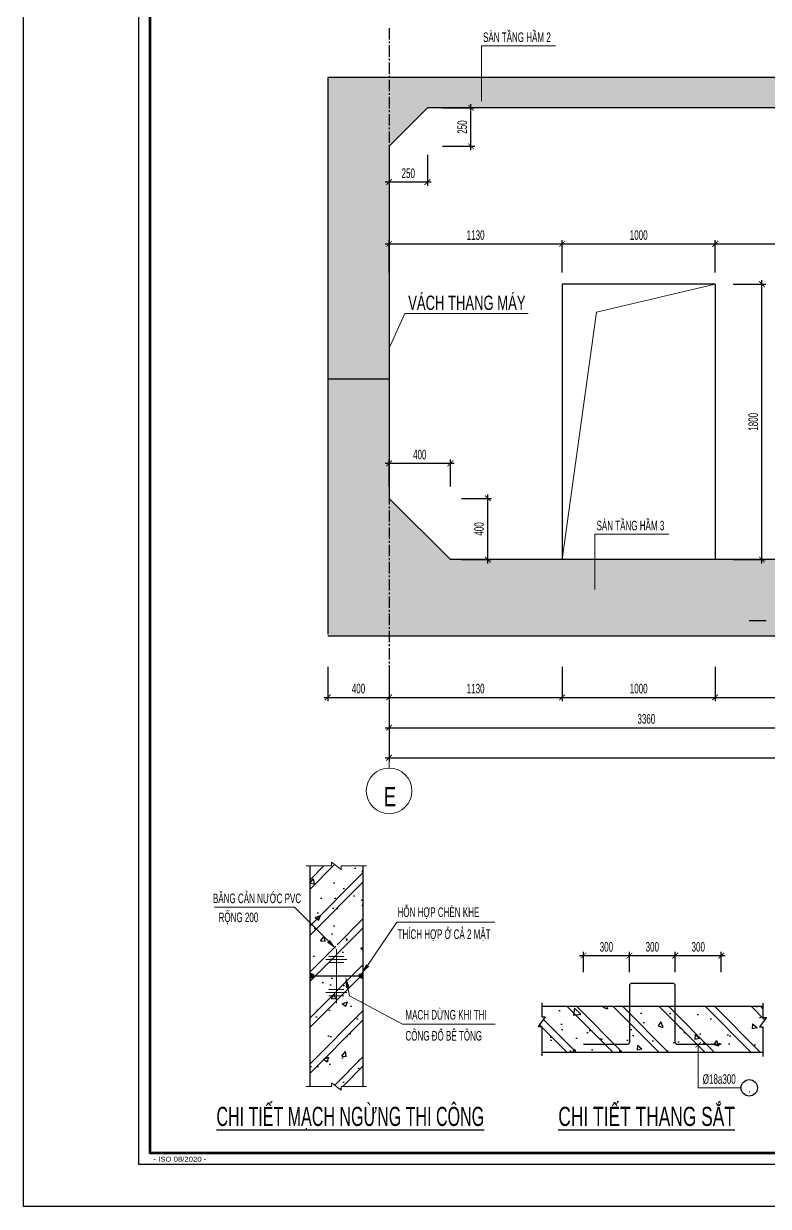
# Model space of a CAD drawing. Header units: millimetres. Extents: x 49116 to 95141, y 45601 to 60451.
# Drawn here: x 49116 to 53980, y 45601 to 53326 of the extents above; entities that cross this region are included whole.
import ezdxf
from ezdxf.enums import TextEntityAlignment as Align

# ---------------------------------------------------------------- set-up
doc = ezdxf.new("R2010")
doc.units = ezdxf.units.MM
doc.header["$MEASUREMENT"] = 0
doc.linetypes.add('CENTER2', pattern=[1.125, 0.75, -0.125, 0.125, -0.125])
doc.linetypes.add('HIDDEN', pattern=[9.525, 6.35, -3.175])
doc.layers.get('DEFPOINTS').update_dxf_attribs({"color": 252})
for name, color, linetype in [('10Midtext', 3, 'Continuous'), ('CDC -TEXT KHUNG', 7, 'Continuous'), ('CDC-KHUNGTEN', 7, 'Continuous'), ('CDC.01.AXIS', 160, 'CENTER2'), ('CDC.02.DIM', 1, 'Continuous'), ('CDC.03.BORDER', 3, 'Continuous'), ('CDC.05.STEEL', 4, 'Continuous'), ('CDC.06.TEXT', 2, 'Continuous'), ('CDC.10.HATCH', 251, 'Continuous'), ('CDC.14.STEELNUM', 3, 'Continuous'), ('CDC.16.BIGTEXT', 6, 'Continuous')]:
    doc.layers.add(name, color=color, linetype=linetype)
doc.layers.add('CDC_11.NOTE', color=8, linetype='Continuous', lineweight=18)
doc.layers.add('KCS_CHI', color=1, linetype='Continuous', lineweight=15)
doc.styles.add('arial', font='arial.ttf', dxfattribs={"width": 0.6})
doc.styles.add('KT CDC', font='arial.ttf', dxfattribs={"width": 0.85, "height": 200})
doc.linetypes.add('ZIGZAG', pattern='A,0.0001,-0.2,[131,ltypeshp.shx,S=0.2,R=0,X=-0.2,Y=0],-0.4,[131,ltypeshp.shx,S=0.2,R=180,X=0.2,Y=0],-0.2', length=0.8001)
doc.dimstyles.new('DIM25', dxfattribs={"dimscale": 25, "dimtxt": 2.5, "dimasz": 1.5, "dimexe": 1, "dimexo": 0, "dimgap": 1, "dimtad": 1, "dimdec": 0, "dimzin": 0, "dimdsep": 46, "dimtxsty": 'arial', "dimblk1": 'ARCHTICK', "dimblk2": 'ARCHTICK', "dimsah": 1, "dimcen": 0.09, "dimdle": 1, "dimclrd": 256, "dimclre": 1, "dimclrt": 2, "dimadec": 0, "dimazin": 0, "dimtfac": 1, "dimtdec": 0, "dimtix": 1, "dimtmove": 2, "dimatfit": 0, "dimldrblk": 'DOT', "dimfxl": 50, "dimtolj": 1, "dimtzin": 0, "dimarcsym": 0})

# ---------------------------------------------------------------- blocks, each defined once
blk = doc.blocks.new('_ArchTick')
at = {"color": 0, "linetype": 'ByBlock', "const_width": 0.15}
blk.add_lwpolyline([(-0.5, -0.5), (0.5, 0.5)], dxfattribs=at)
blk = doc.blocks.new('*D12')
at = {"layer": 'CDC.02.DIM', "color": 1, "lineweight": -2, "transparency": 16777216}
for p, q in [((51852.1, 52775.6), (52062.3, 52775.6)), ((51852.1, 52525.6), (52062.3, 52525.6))]:
    blk.add_line(p, q, dxfattribs=at)
at = {"layer": 'CDC.02.DIM', "lineweight": -2, "transparency": 16777216}
blk.add_line((52037.3, 52500.6), (52037.3, 52800.6), dxfattribs=at)
at = {"layer": 'DEFPOINTS', "color": 0, "transparency": 16777216}
for p in [(51852.1, 52775.6), (52037.3, 52775.6), (51852.1, 52525.6)]:
    blk.add_point(p, dxfattribs=at)
at = {"layer": 'CDC.02.DIM', "lineweight": -2, "transparency": 16777216, "xscale": 37.5, "yscale": 37.5, "zscale": 37.5}
for p, rotation in [((52037.3, 52775.6), 90), ((52037.3, 52525.6), 270)]:
    blk.add_blockref('_ArchTick', p, dxfattribs=dict(at, rotation=rotation))
at = {"layer": 'CDC.02.DIM', "color": 2, "transparency": 16777216, "insert": (51980.4, 52650.6), "char_height": 62.5, "attachment_point": 5, "rotation": 90, "style": 'arial'}
blk.add_mtext('\\A1;250', dxfattribs=at)
blk = doc.blocks.new('_DOT')
at = {"color": 0, "linetype": 'ByBlock'}
blk.add_line((-0.5, 0), (-1, 0), dxfattribs=at)
at = {"color": 0, "linetype": 'ByBlock', "const_width": 0.5}
blk.add_lwpolyline([(-0.25, 0, 1), (0.25, 0, 1)], format="xyb", close=True, dxfattribs=at)
blk = doc.blocks.new('*D13')
at = {"layer": 'CDC.02.DIM', "color": 1, "lineweight": -2, "transparency": 16777216}
for p, q in [((51502.8, 52469.2), (51502.8, 52267)), ((51752.8, 52469.2), (51752.8, 52267))]:
    blk.add_line(p, q, dxfattribs=at)
at = {"layer": 'CDC.02.DIM', "lineweight": -2, "transparency": 16777216}
blk.add_line((51777.8, 52292), (51477.8, 52292), dxfattribs=at)
at = {"layer": 'DEFPOINTS', "color": 0, "transparency": 16777216}
for p in [(51502.8, 52469.2), (51752.8, 52469.2), (51502.8, 52292)]:
    blk.add_point(p, dxfattribs=at)
at = {"layer": 'CDC.02.DIM', "lineweight": -2, "transparency": 16777216, "xscale": 37.5, "yscale": 37.5, "zscale": 37.5, "rotation": 180}
blk.add_blockref('_ArchTick', (51502.8, 52292), dxfattribs=at)
at = {"layer": 'CDC.02.DIM', "lineweight": -2, "transparency": 16777216, "xscale": 37.5, "yscale": 37.5, "zscale": 37.5}
blk.add_blockref('_ArchTick', (51752.8, 52292), dxfattribs=at)
at = {"layer": 'CDC.02.DIM', "color": 2, "transparency": 16777216, "insert": (51627.8, 52348.9), "char_height": 62.5, "attachment_point": 5, "style": 'arial'}
blk.add_mtext('\\A1;250', dxfattribs=at)
blk = doc.blocks.new('*D14')
at = {"layer": 'CDC.02.DIM', "color": 1, "lineweight": -2, "transparency": 16777216}
for p, q in [((51975.5, 50225.6), (52172.1, 50225.6)), ((51975.5, 49825.6), (52172.1, 49825.6))]:
    blk.add_line(p, q, dxfattribs=at)
at = {"layer": 'CDC.02.DIM', "lineweight": -2, "transparency": 16777216}
blk.add_line((52147.1, 49800.6), (52147.1, 50250.6), dxfattribs=at)
at = {"layer": 'DEFPOINTS', "color": 0, "transparency": 16777216}
for p in [(51975.5, 50225.6), (52147.1, 50225.6), (51975.5, 49825.6)]:
    blk.add_point(p, dxfattribs=at)
at = {"layer": 'CDC.02.DIM', "lineweight": -2, "transparency": 16777216, "xscale": 37.5, "yscale": 37.5, "zscale": 37.5}
for p, rotation in [((52147.1, 50225.6), 90), ((52147.1, 49825.6), 270)]:
    blk.add_blockref('_ArchTick', p, dxfattribs=dict(at, rotation=rotation))
at = {"layer": 'CDC.02.DIM', "color": 2, "transparency": 16777216, "insert": (52090.2, 50025.6), "char_height": 62.5, "attachment_point": 5, "rotation": 90, "style": 'arial'}
blk.add_mtext('\\A1;400', dxfattribs=at)
blk = doc.blocks.new('*D15')
at = {"layer": 'CDC.02.DIM', "lineweight": -2, "transparency": 16777216}
blk.add_line((51927.8, 50454.2), (51477.8, 50454.2), dxfattribs=at)
at = {"layer": 'CDC.02.DIM', "color": 1, "lineweight": -2, "transparency": 16777216}
for p, q in [((51502.8, 50302.3), (51502.8, 50479.2)), ((51902.8, 50302.3), (51902.8, 50479.2))]:
    blk.add_line(p, q, dxfattribs=at)
at = {"layer": 'DEFPOINTS', "color": 0, "transparency": 16777216}
for p in [(51502.8, 50454.2), (51502.8, 50302.3), (51902.8, 50302.3)]:
    blk.add_point(p, dxfattribs=at)
at = {"layer": 'CDC.02.DIM', "lineweight": -2, "transparency": 16777216, "xscale": 37.5, "yscale": 37.5, "zscale": 37.5, "rotation": 180}
blk.add_blockref('_ArchTick', (51502.8, 50454.2), dxfattribs=at)
at = {"layer": 'CDC.02.DIM', "lineweight": -2, "transparency": 16777216, "xscale": 37.5, "yscale": 37.5, "zscale": 37.5}
blk.add_blockref('_ArchTick', (51902.8, 50454.2), dxfattribs=at)
at = {"layer": 'CDC.02.DIM', "color": 2, "transparency": 16777216, "insert": (51702.8, 50511.1), "char_height": 62.5, "attachment_point": 5, "style": 'arial'}
blk.add_mtext('\\A1;400', dxfattribs=at)
blk = doc.blocks.new('*D16')
at = {"layer": 'CDC.02.DIM', "color": 1, "lineweight": -2, "transparency": 16777216}
for p, q in [((51502.8, 51700.7), (51502.8, 51913)), ((52632.8, 51700.7), (52632.8, 51913))]:
    blk.add_line(p, q, dxfattribs=at)
at = {"layer": 'CDC.02.DIM', "lineweight": -2, "transparency": 16777216}
blk.add_line((51477.8, 51888), (52657.8, 51888), dxfattribs=at)
at = {"layer": 'DEFPOINTS', "color": 0, "transparency": 16777216}
for p in [(52632.8, 51888), (51502.8, 51700.7), (52632.8, 51700.7)]:
    blk.add_point(p, dxfattribs=at)
at = {"layer": 'CDC.02.DIM', "lineweight": -2, "transparency": 16777216, "xscale": 37.5, "yscale": 37.5, "zscale": 37.5, "rotation": 180}
blk.add_blockref('_ArchTick', (51502.8, 51888), dxfattribs=at)
at = {"layer": 'CDC.02.DIM', "lineweight": -2, "transparency": 16777216, "xscale": 37.5, "yscale": 37.5, "zscale": 37.5}
blk.add_blockref('_ArchTick', (52632.8, 51888), dxfattribs=at)
at = {"layer": 'CDC.02.DIM', "color": 2, "transparency": 16777216, "insert": (52067.8, 51944.9), "char_height": 62.5, "attachment_point": 5, "style": 'arial'}
blk.add_mtext('\\A1;1130', dxfattribs=at)
blk = doc.blocks.new('*D17')
at = {"layer": 'CDC.02.DIM', "color": 1, "lineweight": -2, "transparency": 16777216}
for p, q in [((53632.8, 51700.7), (53632.8, 51913)), ((54762.8, 51700.7), (54762.8, 51913))]:
    blk.add_line(p, q, dxfattribs=at)
at = {"layer": 'CDC.02.DIM', "lineweight": -2, "transparency": 16777216}
blk.add_line((53607.8, 51888), (54787.8, 51888), dxfattribs=at)
at = {"layer": 'DEFPOINTS', "color": 0, "transparency": 16777216}
for p in [(54762.8, 51888), (53632.8, 51700.7), (54762.8, 51700.7)]:
    blk.add_point(p, dxfattribs=at)
at = {"layer": 'CDC.02.DIM', "lineweight": -2, "transparency": 16777216, "xscale": 37.5, "yscale": 37.5, "zscale": 37.5, "rotation": 180}
blk.add_blockref('_ArchTick', (53632.8, 51888), dxfattribs=at)
at = {"layer": 'CDC.02.DIM', "lineweight": -2, "transparency": 16777216, "xscale": 37.5, "yscale": 37.5, "zscale": 37.5}
blk.add_blockref('_ArchTick', (54762.8, 51888), dxfattribs=at)
at = {"layer": 'CDC.02.DIM', "color": 2, "transparency": 16777216, "insert": (54197.8, 51944.9), "char_height": 62.5, "attachment_point": 5, "style": 'arial'}
blk.add_mtext('\\A1;1130', dxfattribs=at)
blk = doc.blocks.new('*D20')
at = {"layer": 'CDC.02.DIM', "color": 1, "lineweight": -2, "transparency": 16777216}
for p, q in [((51102.8, 49125.6), (51102.8, 48900.9)), ((51502.8, 49125.6), (51502.8, 48900.9))]:
    blk.add_line(p, q, dxfattribs=at)
at = {"layer": 'CDC.02.DIM', "lineweight": -2, "transparency": 16777216}
blk.add_line((51077.8, 48925.9), (51527.8, 48925.9), dxfattribs=at)
at = {"layer": 'DEFPOINTS', "color": 0, "transparency": 16777216}
for p in [(51102.8, 49125.6), (51502.8, 49125.6), (51502.8, 48925.9)]:
    blk.add_point(p, dxfattribs=at)
at = {"layer": 'CDC.02.DIM', "lineweight": -2, "transparency": 16777216, "xscale": 37.5, "yscale": 37.5, "zscale": 37.5, "rotation": 180}
blk.add_blockref('_ArchTick', (51102.8, 48925.9), dxfattribs=at)
at = {"layer": 'CDC.02.DIM', "lineweight": -2, "transparency": 16777216, "xscale": 37.5, "yscale": 37.5, "zscale": 37.5}
blk.add_blockref('_ArchTick', (51502.8, 48925.9), dxfattribs=at)
at = {"layer": 'CDC.02.DIM', "color": 2, "transparency": 16777216, "insert": (51302.8, 48982.9), "char_height": 62.5, "attachment_point": 5, "style": 'arial'}
blk.add_mtext('\\A1;400', dxfattribs=at)
blk = doc.blocks.new('*D43')
at = {"layer": 'CDC.02.DIM', "lineweight": -2, "transparency": 16777216}
blk.add_line((53346.8, 47239), (53696.8, 47239), dxfattribs=at)
at = {"layer": 'CDC.02.DIM', "color": 1, "lineweight": -2, "transparency": 16777216}
for p, q in [((53371.8, 47130.4), (53371.8, 47264)), ((53671.8, 47130.4), (53671.8, 47264))]:
    blk.add_line(p, q, dxfattribs=at)
at = {"layer": 'DEFPOINTS', "color": 0, "transparency": 16777216}
for p in [(53671.8, 47239), (53371.8, 47130.4), (53671.8, 47130.4)]:
    blk.add_point(p, dxfattribs=at)
at = {"layer": 'CDC.02.DIM', "lineweight": -2, "transparency": 16777216, "xscale": 37.5, "yscale": 37.5, "zscale": 37.5, "rotation": 180}
blk.add_blockref('_ArchTick', (53371.8, 47239), dxfattribs=at)
at = {"layer": 'CDC.02.DIM', "lineweight": -2, "transparency": 16777216, "xscale": 37.5, "yscale": 37.5, "zscale": 37.5}
blk.add_blockref('_ArchTick', (53671.8, 47239), dxfattribs=at)
at = {"layer": 'CDC.02.DIM', "color": 2, "transparency": 16777216, "insert": (53521.8, 47295.9), "char_height": 62.5, "attachment_point": 5, "style": 'arial'}
blk.add_mtext('\\A1;300', dxfattribs=at)
blk = doc.blocks.new('*D44')
at = {"layer": 'CDC.02.DIM', "lineweight": -2, "transparency": 16777216}
blk.add_line((53046.8, 47239), (53396.8, 47239), dxfattribs=at)
at = {"layer": 'CDC.02.DIM', "color": 1, "lineweight": -2, "transparency": 16777216}
for p, q in [((53071.8, 47130.4), (53071.8, 47264)), ((53371.8, 47130.4), (53371.8, 47264))]:
    blk.add_line(p, q, dxfattribs=at)
at = {"layer": 'DEFPOINTS', "color": 0, "transparency": 16777216}
for p in [(53371.8, 47239), (53071.8, 47130.4), (53371.8, 47130.4)]:
    blk.add_point(p, dxfattribs=at)
at = {"layer": 'CDC.02.DIM', "lineweight": -2, "transparency": 16777216, "xscale": 37.5, "yscale": 37.5, "zscale": 37.5, "rotation": 180}
blk.add_blockref('_ArchTick', (53071.8, 47239), dxfattribs=at)
at = {"layer": 'CDC.02.DIM', "lineweight": -2, "transparency": 16777216, "xscale": 37.5, "yscale": 37.5, "zscale": 37.5}
blk.add_blockref('_ArchTick', (53371.8, 47239), dxfattribs=at)
at = {"layer": 'CDC.02.DIM', "color": 2, "transparency": 16777216, "insert": (53221.8, 47295.9), "char_height": 62.5, "attachment_point": 5, "style": 'arial'}
blk.add_mtext('\\A1;300', dxfattribs=at)
blk = doc.blocks.new('*D45')
at = {"layer": 'CDC.02.DIM', "lineweight": -2, "transparency": 16777216}
blk.add_line((52746.8, 47239), (53096.8, 47239), dxfattribs=at)
at = {"layer": 'CDC.02.DIM', "color": 1, "lineweight": -2, "transparency": 16777216}
for p, q in [((52771.8, 47130.4), (52771.8, 47264)), ((53071.8, 47130.4), (53071.8, 47264))]:
    blk.add_line(p, q, dxfattribs=at)
at = {"layer": 'DEFPOINTS', "color": 0, "transparency": 16777216}
for p in [(53071.8, 47239), (52771.8, 47130.4), (53071.8, 47130.4)]:
    blk.add_point(p, dxfattribs=at)
at = {"layer": 'CDC.02.DIM', "lineweight": -2, "transparency": 16777216, "xscale": 37.5, "yscale": 37.5, "zscale": 37.5, "rotation": 180}
blk.add_blockref('_ArchTick', (52771.8, 47239), dxfattribs=at)
at = {"layer": 'CDC.02.DIM', "lineweight": -2, "transparency": 16777216, "xscale": 37.5, "yscale": 37.5, "zscale": 37.5}
blk.add_blockref('_ArchTick', (53071.8, 47239), dxfattribs=at)
at = {"layer": 'CDC.02.DIM', "color": 2, "transparency": 16777216, "insert": (52921.8, 47295.9), "char_height": 62.5, "attachment_point": 5, "style": 'arial'}
blk.add_mtext('\\A1;300', dxfattribs=at)
blk = doc.blocks.new('*D175')
at = {"layer": 'CDC.02.DIM', "color": 1, "lineweight": -2, "transparency": 16777216}
for p, q in [((52632.8, 51700.7), (52632.8, 51913)), ((53632.8, 51700.7), (53632.8, 51913))]:
    blk.add_line(p, q, dxfattribs=at)
at = {"layer": 'CDC.02.DIM', "lineweight": -2, "transparency": 16777216}
blk.add_line((52607.8, 51888), (53657.8, 51888), dxfattribs=at)
at = {"layer": 'DEFPOINTS', "color": 0, "transparency": 16777216}
for p in [(53632.8, 51888), (52632.8, 51700.7), (53632.8, 51700.7)]:
    blk.add_point(p, dxfattribs=at)
at = {"layer": 'CDC.02.DIM', "lineweight": -2, "transparency": 16777216, "xscale": 37.5, "yscale": 37.5, "zscale": 37.5, "rotation": 180}
blk.add_blockref('_ArchTick', (52632.8, 51888), dxfattribs=at)
at = {"layer": 'CDC.02.DIM', "lineweight": -2, "transparency": 16777216, "xscale": 37.5, "yscale": 37.5, "zscale": 37.5}
blk.add_blockref('_ArchTick', (53632.8, 51888), dxfattribs=at)
at = {"layer": 'CDC.02.DIM', "color": 2, "transparency": 16777216, "insert": (53132.8, 51944.9), "char_height": 62.5, "attachment_point": 5, "style": 'arial'}
blk.add_mtext('\\A1;1000', dxfattribs=at)
blk = doc.blocks.new('*D178')
at = {"layer": 'CDC.02.DIM', "color": 1, "lineweight": -2, "transparency": 16777216}
for p, q in [((53750.6, 51625.6), (53962.8, 51625.6)), ((53750.6, 49825.6), (53962.8, 49825.6))]:
    blk.add_line(p, q, dxfattribs=at)
at = {"layer": 'CDC.02.DIM', "lineweight": -2, "transparency": 16777216}
blk.add_line((53937.8, 49800.6), (53937.8, 51650.6), dxfattribs=at)
at = {"layer": 'DEFPOINTS', "color": 0, "transparency": 16777216}
for p in [(53750.6, 51625.6), (53937.8, 51625.6), (53750.6, 49825.6)]:
    blk.add_point(p, dxfattribs=at)
at = {"layer": 'CDC.02.DIM', "lineweight": -2, "transparency": 16777216, "xscale": 37.5, "yscale": 37.5, "zscale": 37.5}
for p, rotation in [((53937.8, 51625.6), 90), ((53937.8, 49825.6), 270)]:
    blk.add_blockref('_ArchTick', p, dxfattribs=dict(at, rotation=rotation))
at = {"layer": 'CDC.02.DIM', "color": 2, "transparency": 16777216, "insert": (53880.9, 50725.6), "char_height": 62.5, "attachment_point": 5, "rotation": 90, "style": 'arial'}
blk.add_mtext('\\A1;1800', dxfattribs=at)
blk = doc.blocks.new('*D180')
at = {"layer": 'CDC.02.DIM', "color": 1, "lineweight": -2, "transparency": 16777216}
for p, q in [((51502.8, 49125.6), (51502.8, 48900.9)), ((52632.8, 49125.6), (52632.8, 48900.9))]:
    blk.add_line(p, q, dxfattribs=at)
at = {"layer": 'CDC.02.DIM', "lineweight": -2, "transparency": 16777216}
blk.add_line((51477.8, 48925.9), (52657.8, 48925.9), dxfattribs=at)
at = {"layer": 'DEFPOINTS', "color": 0, "transparency": 16777216}
for p in [(51502.8, 49125.6), (52632.8, 49125.6), (52632.8, 48925.9)]:
    blk.add_point(p, dxfattribs=at)
at = {"layer": 'CDC.02.DIM', "lineweight": -2, "transparency": 16777216, "xscale": 37.5, "yscale": 37.5, "zscale": 37.5, "rotation": 180}
blk.add_blockref('_ArchTick', (51502.8, 48925.9), dxfattribs=at)
at = {"layer": 'CDC.02.DIM', "lineweight": -2, "transparency": 16777216, "xscale": 37.5, "yscale": 37.5, "zscale": 37.5}
blk.add_blockref('_ArchTick', (52632.8, 48925.9), dxfattribs=at)
at = {"layer": 'CDC.02.DIM', "color": 2, "transparency": 16777216, "insert": (52067.8, 48982.9), "char_height": 62.5, "attachment_point": 5, "style": 'arial'}
blk.add_mtext('\\A1;1130', dxfattribs=at)
blk = doc.blocks.new('*D181')
at = {"layer": 'CDC.02.DIM', "color": 1, "lineweight": -2, "transparency": 16777216}
for p, q in [((52632.8, 49125.6), (52632.8, 48900.9)), ((53632.8, 49125.6), (53632.8, 48900.9))]:
    blk.add_line(p, q, dxfattribs=at)
at = {"layer": 'CDC.02.DIM', "lineweight": -2, "transparency": 16777216}
blk.add_line((52607.8, 48925.9), (53657.8, 48925.9), dxfattribs=at)
at = {"layer": 'DEFPOINTS', "color": 0, "transparency": 16777216}
for p in [(52632.8, 49125.6), (53632.8, 49125.6), (53632.8, 48925.9)]:
    blk.add_point(p, dxfattribs=at)
at = {"layer": 'CDC.02.DIM', "lineweight": -2, "transparency": 16777216, "xscale": 37.5, "yscale": 37.5, "zscale": 37.5, "rotation": 180}
blk.add_blockref('_ArchTick', (52632.8, 48925.9), dxfattribs=at)
at = {"layer": 'CDC.02.DIM', "lineweight": -2, "transparency": 16777216, "xscale": 37.5, "yscale": 37.5, "zscale": 37.5}
blk.add_blockref('_ArchTick', (53632.8, 48925.9), dxfattribs=at)
at = {"layer": 'CDC.02.DIM', "color": 2, "transparency": 16777216, "insert": (53132.8, 48982.9), "char_height": 62.5, "attachment_point": 5, "style": 'arial'}
blk.add_mtext('\\A1;1000', dxfattribs=at)
blk = doc.blocks.new('*D182')
at = {"layer": 'CDC.02.DIM', "color": 1, "lineweight": -2, "transparency": 16777216}
for p, q in [((53632.8, 49125.6), (53632.8, 48900.9)), ((54762.8, 49125.6), (54762.8, 48900.9))]:
    blk.add_line(p, q, dxfattribs=at)
at = {"layer": 'CDC.02.DIM', "lineweight": -2, "transparency": 16777216}
blk.add_line((53607.8, 48925.9), (54787.8, 48925.9), dxfattribs=at)
at = {"layer": 'DEFPOINTS', "color": 0, "transparency": 16777216}
for p in [(53632.8, 49125.6), (54762.8, 49125.6), (54762.8, 48925.9)]:
    blk.add_point(p, dxfattribs=at)
at = {"layer": 'CDC.02.DIM', "lineweight": -2, "transparency": 16777216, "xscale": 37.5, "yscale": 37.5, "zscale": 37.5, "rotation": 180}
blk.add_blockref('_ArchTick', (53632.8, 48925.9), dxfattribs=at)
at = {"layer": 'CDC.02.DIM', "lineweight": -2, "transparency": 16777216, "xscale": 37.5, "yscale": 37.5, "zscale": 37.5}
blk.add_blockref('_ArchTick', (54762.8, 48925.9), dxfattribs=at)
at = {"layer": 'CDC.02.DIM', "color": 2, "transparency": 16777216, "insert": (54197.8, 48982.9), "char_height": 62.5, "attachment_point": 5, "style": 'arial'}
blk.add_mtext('\\A1;1130', dxfattribs=at)
blk = doc.blocks.new('*D186')
at = {"layer": 'CDC.02.DIM', "color": 1, "lineweight": -2, "transparency": 16777216}
for p, q in [((51502.8, 49125.6), (51502.8, 48702.8)), ((54862.8, 49125.6), (54862.8, 48702.8))]:
    blk.add_line(p, q, dxfattribs=at)
at = {"layer": 'CDC.02.DIM', "lineweight": -2, "transparency": 16777216}
blk.add_line((51477.8, 48727.8), (54887.8, 48727.8), dxfattribs=at)
at = {"layer": 'DEFPOINTS', "color": 0, "transparency": 16777216}
for p in [(51502.8, 49125.6), (54862.8, 49125.6), (54862.8, 48727.8)]:
    blk.add_point(p, dxfattribs=at)
at = {"layer": 'CDC.02.DIM', "lineweight": -2, "transparency": 16777216, "xscale": 37.5, "yscale": 37.5, "zscale": 37.5, "rotation": 180}
blk.add_blockref('_ArchTick', (51502.8, 48727.8), dxfattribs=at)
at = {"layer": 'CDC.02.DIM', "lineweight": -2, "transparency": 16777216, "xscale": 37.5, "yscale": 37.5, "zscale": 37.5}
blk.add_blockref('_ArchTick', (54862.8, 48727.8), dxfattribs=at)
at = {"layer": 'CDC.02.DIM', "color": 2, "transparency": 16777216, "insert": (53182.8, 48784.8), "char_height": 62.5, "attachment_point": 5, "style": 'arial'}
blk.add_mtext('\\A1;3360', dxfattribs=at)
blk = doc.blocks.new('*D188')
at = {"layer": 'CDC.02.DIM', "color": 1, "lineweight": -2, "transparency": 16777216}
for p, q in [((51502.8, 49125.6), (51502.8, 48506.4)), ((58462.8, 49125.6), (58462.8, 48506.4))]:
    blk.add_line(p, q, dxfattribs=at)
at = {"layer": 'CDC.02.DIM', "lineweight": -2, "transparency": 16777216}
blk.add_line((51477.8, 48531.4), (58487.8, 48531.4), dxfattribs=at)
at = {"layer": 'DEFPOINTS', "color": 0, "transparency": 16777216}
for p in [(51502.8, 49125.6), (58462.8, 49125.6), (58462.8, 48531.4)]:
    blk.add_point(p, dxfattribs=at)
at = {"layer": 'CDC.02.DIM', "lineweight": -2, "transparency": 16777216, "xscale": 37.5, "yscale": 37.5, "zscale": 37.5, "rotation": 180}
blk.add_blockref('_ArchTick', (51502.8, 48531.4), dxfattribs=at)
at = {"layer": 'CDC.02.DIM', "lineweight": -2, "transparency": 16777216, "xscale": 37.5, "yscale": 37.5, "zscale": 37.5}
blk.add_blockref('_ArchTick', (58462.8, 48531.4), dxfattribs=at)
at = {"layer": 'CDC.02.DIM', "color": 2, "transparency": 16777216, "insert": (54982.8, 48588.3), "char_height": 62.5, "attachment_point": 5, "style": 'arial'}
blk.add_mtext('\\A1;6960', dxfattribs=at)
blk = doc.blocks.new('KHUNG DOC A1')
at = {"layer": 'CDC -TEXT KHUNG', "color": 6, "style": 'KT CDC', "width": 1.15}
blk.add_text('- ISO 08/2020 -', height=1.2569, dxfattribs=at).set_placement((-797.06, 0.77))
blk = doc.blocks.new('KHUNG A1')
at = {"layer": 'CDC-KHUNGTEN', "color": 8}
blk.add_lwpolyline([(10368.18, 709.17), (10447.22, 709.17), (10447.22, 1281.17), (9647.22, 1281.17), (9647.22, 709.17), (10368.18, 709.17)], dxfattribs=at)
at = {"layer": 'CDC-KHUNGTEN', "color": 255, "lineweight": 60}
blk.add_lwpolyline([(10366.22, 712.17), (10366.22, 1278.17), (9650.22, 1278.17), (9650.22, 712.17), (10366.22, 712.17)], close=True, dxfattribs=at)
at = {"layer": 'DEFPOINTS', "color": 1, "ltscale": 0.2}
blk.add_lwpolyline([(9617.22, 698.17), (9617.22, 1292.17), (10458.22, 1292.17), (10458.22, 698.17), (9617.22, 698.17)], close=True, dxfattribs=at)
at = {"layer": 'CDC-KHUNGTEN'}
blk.add_blockref('KHUNG DOC A1', (10448.2, 709.1), dxfattribs=at)
blk = doc.blocks.new('bang')
at = {"layer": 'CDC_11.NOTE', "ltscale": 3}
for points in [[(0, 90), (0, -90)], [(-35, 55), (35, 55)], [(-25, 65), (25, 65)], [(-25, 45), (25, 45)], [(-35, -55), (35, -55)], [(-25, -45), (25, -45)], [(-25, -65), (25, -65)]]:
    blk.add_lwpolyline(points, dxfattribs=at)

msp = doc.modelspace()

# ---------------------------------------------------------------- hatches: boundary and pattern name
at = {"layer": 'CDC.10.HATCH'}
h = msp.add_hatch(dxfattribs=at)
h.set_pattern_fill('CHAU-01', color=256, scale=20, style=0, pattern_type=2)
h.set_pattern_definition([(50, (39005.59, 84464.29), (143.45204, -12.55043), [15, -165]), (355, (39005.59, 84464.3), (-27.75027, 150.4384), [12, -132]), (100.4514, (39017.54, 84463.25), (115.7019, 137.8879), [12.74804, -140.2284]), (46.1842, (39005.59, 84504.3), (213.4482, -33.1038), [22.5, -247.5]), (96.6356, (39023.38, 84501.53), (186.9325, 194.8236), [19.122, -210.3426]), (351.1842, (39005.6, 84504.3), (186.9324, 194.8237), [18, -198]), (21, (39025.59, 84494.29), (119.3814, -80.52378), [15, -165]), (326, (39025.59, 84494.3), (48.66307, 145.03), [12, -132]), (71.4514, (39035.54, 84487.58), (168.04453, 64.5061), [12.74804, -140.2284]), (37.5, (39005.59, 84464.293), (2.43197, 66.57877), [0, -130.4, 0, -134, 0, -132.5]), (7.5, (39005.59, 84464.29), (52.61391, 78.88234), [0, -76.4, 0, -127.4, 0, -50.5]), (327.5, (38960.99, 84464.293), (106.76449, -4.510974), [0, -50, 0, -156, 0, -207]), (317.5, (38940.99, 84464.29), (116.63723, 20.021), [0, -65, 0, -103.6, 0, -147]), (45, (39005.59, 84464.29), (-60.10408, 60.10408), []), (45, (39005.59, 84488.79), (-60.10408, 60.10408), [])])
h.paths.add_polyline_path([(58462.85, 52975.56), (58462.85, 52175.56), (58212.78, 52175.99), (58212.78, 52375.56), (57662.85, 52375.56), (57662.85, 52775.56), (55162.85, 52775.56), (54962.85, 52575.56), (54962.85, 52175.56), (54762.8, 52175.9), (54762.85, 52575.56), (54562.85, 52775.56), (51752.85, 52775.56), (51502.85, 52525.56), (51502.85, 50225.56), (51902.85, 49825.56), (54512.85, 49825.56), (54762.85, 50075.56), (54762.8, 50226.26), (54962.85, 50226.26), (54962.85, 50075.56), (55212.85, 49825.56), (57962.85, 49825.56), (58212.85, 50075.56), (58212.81, 50225.99), (58462.85, 50225.56), (58462.85, 49825.56), (58762.85, 49825.56), (58762.85, 49625.56), (58862.85, 49625.56), (58662.85, 49525.56), (58762.85, 49525.56), (58762.85, 49325.56), (51102.85, 49325.56), (51102.85, 52975.56)])
h = msp.add_hatch(dxfattribs=at)
h.set_pattern_fill('CHAU-01', color=256, scale=50, style=0, pattern_type=2)
h.set_pattern_definition([(50, (88940.6, 35139.86), (358.63, -31.376), [37.5, -412.5]), (355, (88940.6, 35139.86), (-69.3757, 376.096), [30, -330]), (100.4514, (88970.5, 35137.25), (289.2547, 344.7198), [31.87, -350.571]), (46.1842, (88940.6, 35239.86), (533.6205, -82.7595), [56.25, -618.75]), (96.6356, (88985.07, 35232.97), (467.3314, 487.059), [47.805, -525.8565]), (351.1842, (88940.6, 35239.86), (467.331, 487.059), [45, -495]), (21, (88990.6, 35214.86), (298.4535, -201.3094), [37.5, -412.5]), (326, (88990.6, 35214.86), (121.6577, 362.575), [30, -330]), (71.4514, (89015.48, 35198.1), (420.1113, 161.2652), [31.87, -350.571]), (37.5, (88940.6, 35139.86), (6.07993, 166.44693), [0, -326, 0, -335, 0, -331.25]), (7.5, (88940.6, 35139.86), (131.5348, 197.20586), [0, -191, 0, -318.5, 0, -126.25]), (327.5, (88829.1, 35139.86), (266.9112, -11.27744), [0, -125, 0, -390, 0, -517.5]), (317.5, (88779.1, 35139.86), (291.5931, 50.0525), [0, -162.5, 0, -259, 0, -367.5]), (45, (88940.6, 35139.86), (-150.2602, 150.2602), []), (45, (88940.6, 35201.11), (-150.2602, 150.2602), [])])
h.paths.add_polyline_path([(51331.81, 47825.25), (51189.45, 47825.25), (51189.45, 47801.81), (51126.95, 47848.68), (51126.95, 47825.25), (50984.59, 47825.25), (50984.59, 46384.43), (51126.95, 46384.43), (51126.95, 46407.87), (51189.45, 46360.99), (51189.45, 46384.43), (51331.81, 46384.43)])
h.paths.add_polyline_path([(51158.2, 47300.52), (51158.2, 47127.07, -0.4142136), (51180.42, 47104.84, -0.2424946), (51171.1, 47086.74), (51158.2, 47073.84), (51158.2, 46909.16, -1), (51158.2, 46898, -1), (51158.2, 46909.16), (51158.2, 47082.61, -0.4142136), (51135.97, 47104.84, -0.4142136), (51158.2, 47127.07), (51158.2, 47300.52, -1), (51158.2, 47311.68, -1)], flags=16)
h = msp.add_hatch(dxfattribs=at)
h.set_pattern_fill('CHAU-01', color=256, scale=50, style=0, pattern_type=2)
h.set_pattern_definition([(320, (36110.44, 84798.42), (-31.376, -358.63), [37.5, -412.5]), (265, (36110.44, 84798.4), (376.096, 69.3757), [30, -330]), (10.4514, (36107.83, 84768.53), (344.7198, -289.2547), [31.87, -350.571]), (316.1842, (36210.44, 84798.4), (-82.7595, -533.6205), [56.25, -618.75]), (6.6356, (36203.54, 84753.95), (487.059, -467.3314), [47.805, -525.8565]), (261.1842, (36210.44, 84798.4), (487.059, -467.331), [45, -495]), (291, (36185.44, 84748.42), (-201.3094, -298.4535), [37.5, -412.5]), (236, (36185.44, 84748.4), (362.575, -121.6577), [30, -330]), (341.4514, (36168.66, 84723.54), (161.2652, -420.1113), [31.87, -350.571]), (307.5, (36110.44, 84798.42), (166.44693, -6.07993), [0, -326, 0, -335, 0, -331.25]), (277.5, (36110.44, 84798.42), (197.20586, -131.5348), [0, -191, 0, -318.5, 0, -126.25]), (237.5, (36110.44, 84909.92), (-11.27744, -266.9112), [0, -125, 0, -390, 0, -517.5]), (227.5, (36110.44, 84959.92), (50.0525, -291.5931), [0, -162.5, 0, -259, 0, -367.5]), (315, (36110.44, 84798.42), (150.2602, 150.2602), []), (315, (36171.7, 84798.42), (150.2602, 150.2602), [])])
h.paths.add_polyline_path([(53944.22, 46607.99), (53944.22, 46773.4), (53920.78, 46773.4), (53967.66, 46835.9), (53944.22, 46835.9), (53944.22, 46907.99), (53371.77, 46907.99), (53371.77, 46771.59, 0.4142136), (53386.77, 46756.59), (53521.77, 46756.59), (53521.77, 46607.99)])
h.paths.add_polyline_path([(53521.77, 46607.99), (53521.77, 46756.59), (53386.77, 46756.59, -0.4142136), (53371.77, 46771.59), (53371.77, 46907.99), (52499.33, 46907.99), (52499.33, 46838.9), (52522.77, 46838.9), (52475.89, 46776.4), (52499.33, 46776.4), (52499.33, 46607.99)])

# ---------------------------------------------------------------- linework, layer by layer
at = {"layer": 'CDC.01.AXIS', "ltscale": 100}
msp.add_line((51502.85, 53297.89), (51502.85, 48878.02), dxfattribs=at)
at = {"layer": 'CDC.02.DIM'}
for points in [[(52499.33, 46930.59), (52499.33, 46838.9), (52522.77, 46838.9), (52475.89, 46776.4), (52499.33, 46776.4), (52499.33, 46583.71)], [(53944.22, 46927.59), (53944.22, 46835.9), (53967.66, 46835.9), (53920.78, 46773.4), (53944.22, 46773.4), (53944.22, 46580.71)]]:
    msp.add_lwpolyline(points, dxfattribs=at)
at = {"layer": 'CDC.03.BORDER', "ltscale": 5}
for p, q in [((51102.85, 52975.56), (51102.85, 49338.33)), ((51502.85, 52525.56), (51502.85, 50225.56)), ((52632.85, 51625.56), (52632.85, 49825.56)), ((53632.85, 51625.56), (53632.85, 49825.56)), ((51902.85, 49825.56), (51502.85, 50225.56))]:
    msp.add_line(p, q, dxfattribs=at)
at = {"layer": 'CDC.03.BORDER'}
for p, q in [((58462.85, 52975.56), (51102.85, 52975.56)), ((51502.85, 52525.56), (51752.85, 52775.56)), ((54562.85, 52775.56), (51752.85, 52775.56)), ((53632.85, 51625.56), (52632.85, 51625.56)), ((54512.85, 49825.56), (51902.85, 49825.56)), ((58762.85, 49325.56), (51102.85, 49325.56)), ((50984.59, 47825.25), (50984.59, 46384.43)), ((51331.81, 47825.25), (51331.81, 46384.43)), ((51009.39, 47114.76), (50984.59, 47124.68)), ((51307.01, 47114.76), (51331.81, 47124.68)), ((51009.39, 47114.76), (51009.39, 47094.92)), ((51309.69, 47114.42), (51309.69, 47094.58)), ((52499.33, 46907.99), (53944.22, 46907.99)), ((52499.33, 46607.99), (53944.22, 46607.99))]:
    msp.add_line(p, q, dxfattribs=at)
at = {"layer": 'CDC.03.BORDER', "linetype": 'ZIGZAG', "ltscale": 80}
msp.add_line((51307.01, 47104.84), (51009.39, 47104.84), dxfattribs=at)
at = {"layer": 'CDC.03.BORDER'}
for points in [[(51009.39, 47114.76), (50984.59, 47124.68), (51009.39, 47094.92), (50984.59, 47085)], [(51307.01, 47114.76), (51331.81, 47124.68), (51307.01, 47094.92), (51331.81, 47085)]]:
    msp.add_solid(points, dxfattribs=at)
at = {"layer": 'CDC.05.STEEL', "linetype": 'HIDDEN', "ltscale": 20}
msp.add_lwpolyline([(54927.85, 50573.13), (54927.85, 50198.13), (54155.27, 49425.56), (53855.27, 49425.56)], dxfattribs=at)
at = {"layer": 'CDC.05.STEEL'}
msp.add_lwpolyline([(53671.77, 46657.99), (53386.77, 46657.99, -0.4142136), (53371.77, 46672.99), (53371.77, 47042.99, 0.4142136), (53356.77, 47057.99), (53086.77, 47057.99, 0.4142136), (53071.77, 47042.99), (53071.77, 46672.99, -0.4142136), (53056.77, 46657.99), (52771.77, 46657.99)], format="xyb", dxfattribs=at)
at = {"layer": 'CDC.14.STEELNUM', "color": 1}
msp.add_circle((53855.06, 46375.57), 53.62, dxfattribs=at)
at = {"layer": 'DEFPOINTS'}
msp.add_line((51102.85, 51006.19), (51502.85, 51006.19), dxfattribs=at)
at = {"layer": 'KCS_CHI'}
for p, q in [((52105.32, 52820.08), (52105.32, 53181.33)), ((52105.32, 53181.33), (52589.32, 53181.33)), ((52846.55, 49630.73), (52846.55, 49991.98)), ((52846.55, 49991.98), (53330.55, 49991.98)), ((51502.85, 48464.37), (51502.85, 48531.38)), ((50362.02, 47556.32), (50884.27, 47556.32)), ((51552.18, 47458.42), (52194.27, 47458.42)), ((51243.68, 46976.18), (51589.18, 46791.82)), ((51589.18, 46791.82), (52194.35, 46791.82)), ((53521.77, 46656.59), (53521.77, 46375.57)), ((53801.44, 46375.57), (53521.77, 46375.57))]:
    msp.add_line(p, q, dxfattribs=at)
at = {"layer": 'KCS_CHI', "linetype": 'ByBlock'}
for p, q in [((51123.2, 47316.39), (50884.27, 47556.32)), ((51348.01, 47155.72), (51552.18, 47458.42)), ((51228.03, 47054.51), (51243.68, 46976.18))]:
    msp.add_line(p, q, dxfattribs=at)
at = {"layer": 'KCS_CHI'}
for points in [[(52632.85, 49825.56), (52858, 51441.41), (53632.85, 51625.56)], [(51355.25, 47825.25), (51189.45, 47825.25), (51189.45, 47801.81), (51126.95, 47848.68), (51126.95, 47825.25), (50961.15, 47825.25)], [(51355.25, 46384.43), (51189.45, 46384.43), (51189.45, 46360.99), (51126.95, 46407.87), (51126.95, 46384.43), (50961.15, 46384.43)]]:
    msp.add_lwpolyline(points, dxfattribs=at)
at = {"layer": 'KCS_CHI', "color": 1, "linetype": 'ByBlock'}
msp.add_lwpolyline([(52410.08, 51433.12), (51606.1, 51433.12), (51502.85, 51205.9)], dxfattribs=at)
at = {"layer": 'KCS_CHI'}
msp.add_circle((51502.85, 48315.23), 149.14, dxfattribs=at)
at = {"layer": 'KCS_CHI', "linetype": 'ByBlock'}
for points in [[(51096.91, 47325.21), (51114.48, 47342.71), (51158.2, 47281.24)], [(51372.84, 47168.07), (51353.03, 47182.99), (51318.16, 47116.11)], [(51220.73, 47027.76), (51245.05, 47032.62), (51218.31, 47103.15)]]:
    msp.add_solid(points, dxfattribs=at)

# ---------------------------------------------------------------- block references
at = {"xscale": 24.99999999999999, "yscale": 24.99999999999999, "zscale": 24.99999999999999}
msp.add_blockref('KHUNG A1', (-191314.8, 28147.01), dxfattribs=at)
at = {"layer": 'CDC.02.DIM', "xscale": 37.5, "yscale": 37.5, "zscale": 37.5, "rotation": 180}
msp.add_blockref('_ArchTick', (53521.77, 46656.59), dxfattribs=at)
at = {"layer": 'KCS_CHI', "xscale": 1.96, "yscale": 1.96, "zscale": 1.96}
msp.add_blockref('bang', (51158.2, 47104.84), dxfattribs=at)

# ---------------------------------------------------------------- texts
at = {"layer": '10Midtext', "style": 'arial', "width": 0.65}
msp.add_text('VÁCH THANG MÁY', height=93.75, dxfattribs=at).set_placement((51627.46, 51456.15))
at = {"layer": 'CDC.06.TEXT', "style": 'arial', "width": 0.6}
for s, p in [('SÀN TẦNG HẦM 2', (52116.32, 53206.33)), ('SÀN TẦNG HẦM 3', (52857.55, 50016.98)), ('HỖN HỢP CHÈN KHE', (51557.87, 47491.62)), ('THÍCH HỢP Ở CẢ 2 MẶT', (51557.87, 47347.8)), ('MẠCH DỪNG KHI THI', (51609.43, 46821.33)), ('CÔNG ĐỔ BÊ TÔNG', (51609.43, 46684.11)), ('%%C18a300', (53551.11, 46401.66))]:
    msp.add_text(s, height=62.5, dxfattribs=at).set_placement(p)
at = {"layer": 'CDC.06.TEXT', "color": 2, "linetype": 'ByBlock', "style": 'arial', "width": 0.6}
for s, p in [('BĂNG CẢN NƯỚC PVC ', (50352.35, 47581.8)), ('RỘNG 200', (50389.18, 47457.65))]:
    msp.add_text(s, height=62.5, dxfattribs=at).set_placement(p)
at = {"layer": 'CDC.14.STEELNUM', "linetype": 'ByBlock', "style": 'arial', "width": 0.6}
msp.add_text('.', height=62.5, dxfattribs=at).set_placement((53854.86, 46375.57), align=Align.MIDDLE_CENTER)
at = {"layer": 'CDC.16.BIGTEXT', "color": 6, "linetype": 'ByBlock', "style": 'arial', "width": 0.6}
msp.add_text('%%UCHI TIẾT MẠCH NGỪNG THI CÔNG', height=125, dxfattribs=at).set_placement((51249.21, 46188.73), align=Align.MIDDLE_CENTER)
at = {"layer": 'CDC.16.BIGTEXT', "color": 6, "style": 'arial', "width": 0.65}
msp.add_text('%%UCHI TIẾT THANG SẮT', height=125, dxfattribs=at).set_placement((53184.64, 46126.44), align=Align.CENTER)
at = {"layer": 'CDC.16.BIGTEXT', "insert": (51508.12, 48214.49), "char_height": 125, "width": 116.16, "attachment_point": 8, "line_spacing_factor": 0.938532}
msp.add_mtext('{\\fArial|b0|i0|c163|p34;\\W0.7;E}', dxfattribs=at)

# ---------------------------------------------------------------- dimensions: what is measured, and where the dimension line sits
at = {"layer": 'CDC.02.DIM'}
for base, p1, p2, picture, middle in [((52037.32, 52775.56), (51852.14, 52525.56), (51852.14, 52775.56), '*D12', (51980.41, 52650.56)), ((53937.8, 51625.56), (53750.61, 49825.56), (53750.61, 51625.56), '*D178', (53880.89, 50725.56)), ((52147.06, 50225.56), (51975.55, 49825.56), (51975.55, 50225.56), '*D14', (52090.15, 50025.56))]:
    dim = msp.add_linear_dim(base=base, p1=p1, p2=p2, angle=90, dimstyle='DIM25', dxfattribs=at)
    dim.commit()
    dim.dimension.update_dxf_attribs({"geometry": picture, "text_midpoint": middle})
for base, p1, p2, picture, middle in [((51502.85, 52292.01), (51752.85, 52469.16), (51502.85, 52469.16), '*D13', (51627.85, 52348.92)), ((52632.85, 51887.96), (51502.85, 51700.68), (52632.85, 51700.68), '*D16', (52067.85, 51944.89)), ((53632.85, 51887.96), (52632.85, 51700.68), (53632.85, 51700.68), '*D175', (53132.85, 51944.87)), ((54762.85, 51887.96), (53632.85, 51700.68), (54762.85, 51700.68), '*D17', (54197.85, 51944.89)), ((51502.85, 50454.23), (51902.85, 50302.3), (51502.85, 50302.3), '*D15', (51702.85, 50511.14)), ((51502.85, 48925.95), (51102.85, 49125.56), (51502.85, 49125.56), '*D20', (51302.85, 48982.86)), ((52632.85, 48925.95), (51502.85, 49125.56), (52632.85, 49125.56), '*D180', (52067.85, 48982.88)), ((54862.85, 48727.85), (51502.85, 49125.56), (54862.85, 49125.56), '*D186', (53182.85, 48784.78)), ((58462.85, 48531.38), (51502.85, 49125.56), (58462.85, 49125.56), '*D188', (54982.85, 48588.29)), ((53632.85, 48925.95), (52632.85, 49125.56), (53632.85, 49125.56), '*D181', (53132.85, 48982.86)), ((54762.85, 48925.95), (53632.85, 49125.56), (54762.85, 49125.56), '*D182', (54197.85, 48982.88)), ((53071.77, 47239.01), (52771.77, 47130.37), (53071.77, 47130.37), '*D45', (52921.77, 47295.95)), ((53371.77, 47239.01), (53071.77, 47130.37), (53371.77, 47130.37), '*D44', (53221.77, 47295.95)), ((53671.77, 47239.01), (53371.77, 47130.37), (53671.77, 47130.37), '*D43', (53521.77, 47295.95))]:
    dim = msp.add_linear_dim(base=base, p1=p1, p2=p2, dimstyle='DIM25', dxfattribs=at)
    dim.commit()
    dim.dimension.update_dxf_attribs({"geometry": picture, "text_midpoint": middle})

doc.saveas('drawing.dxf')
